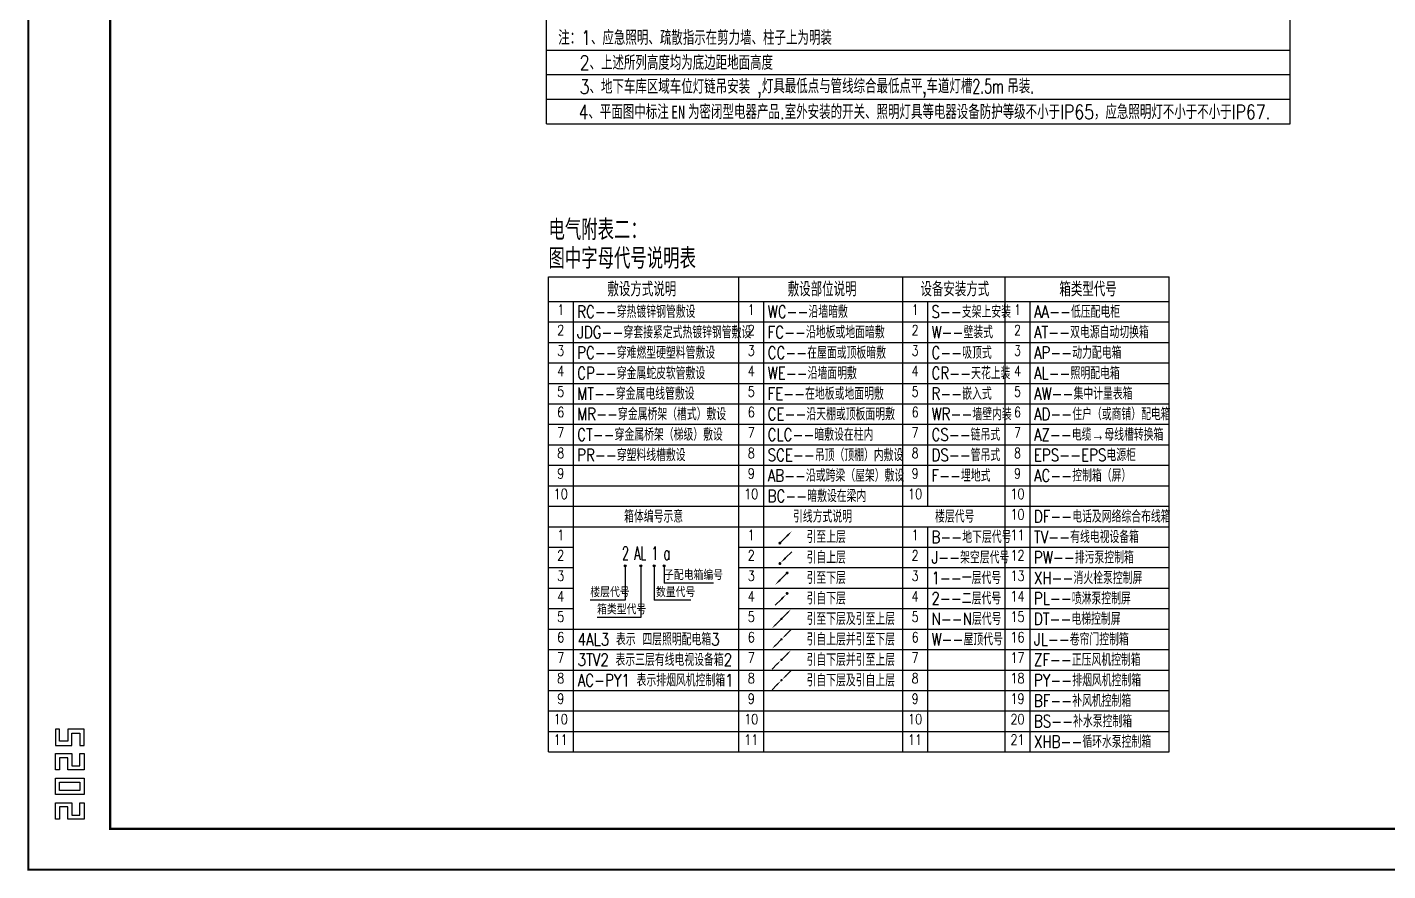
# Model space of a CAD drawing. Extents: x -1396510 to 1250330, y -1892470 to 1623980.
# Drawn here: x -1206845 to -1173634, y -222385 to -201783 of the extents above; entities that cross this region are included whole.
import ezdxf
from ezdxf.enums import TextEntityAlignment as Align

# ---------------------------------------------------------------- set-up
doc = ezdxf.new("R2010")
doc.units = 0
doc.header["$LTSCALE"] = 1000
doc.header["$MEASUREMENT"] = 0
doc.layers.get('Defpoints').update_dxf_attribs({"color": 210})
for name, color, linetype in [('0-cxFrame', 155, 'Continuous'), ('LWIRE', 4, 'Continuous'), ('TEL_TEXT', 7, 'Continuous')]:
    doc.layers.add(name, color=color, linetype=linetype)
doc.layers.add('0-cxText', color=131, linetype='Continuous', lineweight=25)
doc.styles.add('-黑体', font='simhei.ttf', dxfattribs={"width": 0.8})
doc.styles.add('_TEL_DIM', font='SIMPLEX', dxfattribs={"width": 0.8, "height": 3.5, "bigfont": 'HZTXT'})
doc.styles.add('cx_tuming', font='simhei.ttf')
doc.styles.add('cx_tuqian1', font='')
doc.styles.get("Standard").update_dxf_attribs({"font": 'gbenor.shx', "bigfont": 'gbcbig.shx'})
doc.styles.add('黑体', font='simhei.ttf', dxfattribs={"height": 12})
doc.styles.get('cx_tuqian1').set_extended_font_data('SimSun')

# ---------------------------------------------------------------- blocks, each defined once
blk = doc.blocks.new('$TelecSys$00000079')
for p, q in [((0.7, 0.7), (0, 0)), ((0.1, 0.1), (0.1, 0.1)), ((-0.1, -0.1), (-0.1, -0.1))]:
    blk.add_line(p, q)
at = {"const_width": 0.142}
blk.add_lwpolyline([(-0.07, 0, 1), (0.07, 0, 1)], format="xyb", close=True, dxfattribs=at)
blk.add_solid([(0.63, 0.77), (0.77, 0.63), (1.15, 1.15)])
at = {"width": 0.8, "flags": 9}
blk.add_attdef('A', (0, 0), '', height=0.00002, dxfattribs=at)
blk = doc.blocks.new('$TelecSys$00000078')
for p, q in [((0.1, 0.1), (0.1, 0.1)), ((1.15, 1.15), (0.55, 0.55)), ((-0.1, -0.1), (-0.1, -0.1))]:
    blk.add_line(p, q)
at = {"const_width": 0.142}
blk.add_lwpolyline([(-0.07, 0, 1), (0.07, 0, 1)], format="xyb", close=True, dxfattribs=at)
blk.add_solid([(0.62, 0.48), (0.48, 0.62), (0.1, 0.1)])
at = {"width": 0.8, "flags": 9}
blk.add_attdef('A', (0, 0), '', height=0.00002, dxfattribs=at)
blk = doc.blocks.new('$TelecSys$00000080')
for p, q in [((-0.7, -0.7), (0, 0)), ((0.1, 0.1), (0.1, 0.1)), ((-0.1, -0.1), (-0.1, -0.1))]:
    blk.add_line(p, q)
at = {"const_width": 0.142}
blk.add_lwpolyline([(0.07, 0, 1), (-0.07, 0, 1)], format="xyb", close=True, dxfattribs=at)
blk.add_solid([(-0.63, -0.77), (-0.77, -0.63), (-1.15, -1.15)])
at = {"width": 0.8, "flags": 9}
blk.add_attdef('A', (0, 0), '', height=0.00002, rotation=180, dxfattribs=at)
blk = doc.blocks.new('$TelecSys$00000081')
for p, q in [((0.1, 0.1), (0.1, 0.1)), ((-1.15, -1.15), (-0.55, -0.55)), ((-0.1, -0.1), (-0.1, -0.1))]:
    blk.add_line(p, q)
at = {"const_width": 0.142}
blk.add_lwpolyline([(0.07, 0, 1), (-0.07, 0, 1)], format="xyb", close=True, dxfattribs=at)
blk.add_solid([(-0.62, -0.48), (-0.48, -0.62), (-0.1, -0.1)])
at = {"width": 0.8, "flags": 9}
blk.add_attdef('A', (0, 0), '', height=0.00002, rotation=180, dxfattribs=at)
blk = doc.blocks.new('TK22.A1 L(Dragon)')
at = {"layer": '0-cxFrame', "color": 7, "const_width": 0.5}
blk.add_lwpolyline([(0, 0), (-841, 0), (-841, 594), (0, 594)], close=True, dxfattribs=at)
at = {"layer": '0-cxFrame', "const_width": 0.5}
blk.add_lwpolyline([(-80, 10), (-821, 10), (-821, 584), (-80, 584)], close=True, dxfattribs=at)
at = {"layer": 'Defpoints', "color": 2}
for points in [[(-833.37, 34.37), (-834.37, 34.37), (-834.37, 30.37), (-830.37, 30.37), (-830.37, 33.37), (-828.37, 33.37), (-828.37, 30.37), (-827.37, 30.37), (-827.37, 34.37), (-831.37, 34.37), (-831.37, 31.37), (-833.37, 31.37), (-833.37, 34.37)], [(-833.37, 24.37), (-834.37, 24.37), (-834.37, 28.37), (-830.37, 28.37), (-830.37, 25.37), (-828.37, 25.37), (-828.37, 28.37), (-827.37, 28.37), (-827.37, 24.37), (-831.37, 24.37), (-831.37, 27.37), (-833.37, 27.37), (-833.37, 24.37)], [(-833.37, 12.37), (-834.37, 12.37), (-834.37, 16.37), (-830.37, 16.37), (-830.37, 13.37), (-828.37, 13.37), (-828.37, 16.37), (-827.37, 16.37), (-827.37, 12.37), (-831.37, 12.37), (-831.37, 15.37), (-833.37, 15.37), (-833.37, 12.37)]]:
    blk.add_lwpolyline(points, dxfattribs=at)
for points in [[(-834.37, 18.37), (-834.37, 22.37), (-827.37, 22.37), (-827.37, 18.37)], [(-833.37, 19.37), (-833.37, 21.37), (-828.37, 21.37), (-828.37, 19.37)]]:
    blk.add_lwpolyline(points, close=True, dxfattribs=at)
at = {"style": '黑体', "flags": 4}
blk.add_attdef('图幅', text='', height=3.3, dxfattribs=at).set_placement((-40, 3), align=Align.RIGHT)
at = {"layer": '0-cxText', "flags": 4}
for tag, height, style, p in [('建设单位', 3.5, 'cx_tuming', (-45, 240)), ('项目名称', 3.5, 'cx_tuming', (-45, 210)), ('子项名称', 3.5, 'cx_tuming', (-45, 180)), ('工程编号', 3.3, 'cx_tuqian1', (-35, 165)), ('图名1', 3.5, 'cx_tuming', (-45, 87)), ('图名2', 3.5, 'cx_tuming', (-45, 79)), ('图名3', 3.5, 'cx_tuming', (-45, 71)), ('出图日期', 3.3, 'cx_tuqian1', (-39, 60)), ('专业', 3.3, 'cx_tuqian1', (-55, 52)), ('图号', 3.3, 'cx_tuqian1', (-55, 44)), ('版次', 3.3, 'cx_tuqian1', (-20, 44))]:
    blk.add_attdef(tag, text='', height=height, dxfattribs=dict(at, style=style)).set_placement(p, align=Align.MIDDLE)
at = {"layer": 'Defpoints', "color": 6, "flags": 4}
for tag, height, style, p in [('tufu', 3.3, '黑体', (-12, 12)), ('dwfname', 4, 'cx_tuqian1', (-80, 3))]:
    blk.add_attdef(tag, text='', height=height, dxfattribs=dict(at, style=style)).set_placement(p, align=Align.RIGHT)

msp = doc.modelspace()

# ---------------------------------------------------------------- hatches: boundary and pattern name
at = {"layer": 'TEL_TEXT'}
h = msp.add_hatch(color=256, dxfattribs=at)
edge = h.paths.add_edge_path()
edge.add_arc((-1192245.7, -214937.9), 22.5, 0, 360)
h = msp.add_hatch(color=256, dxfattribs=at)
edge = h.paths.add_edge_path()
edge.add_arc((-1191866.6, -214937.9), 22.5, 0, 360)
h = msp.add_hatch(color=256, dxfattribs=at)
edge = h.paths.add_edge_path()
edge.add_arc((-1191541.5, -214937.9), 22.5, 0, 360)
h = msp.add_hatch(color=256, dxfattribs=at)
edge = h.paths.add_edge_path()
edge.add_arc((-1191300.4, -214937.9), 22.5, 0, 360)

# ---------------------------------------------------------------- linework, layer by layer
for p, q in [((-1194171.5, -204140.7), (-1194171.5, -165540.7)), ((-1176017.1, -204140.7), (-1176017.1, -165540.7)), ((-1194171.5, -202340.7), (-1176017.1, -202340.7)), ((-1194171.5, -202940.7), (-1176017.1, -202940.7)), ((-1194171.5, -203540.7), (-1176017.1, -203540.7)), ((-1194171.5, -204140.7), (-1176017.1, -204140.7)), ((-1194121.5, -219481.5), (-1194121.5, -207881.5)), ((-1194121.5, -207881.5), (-1178971.5, -207881.5)), ((-1189471.5, -219481.5), (-1189471.5, -207881.5)), ((-1185471.5, -219481.5), (-1185471.5, -207881.5)), ((-1182971.5, -219481.5), (-1182971.5, -207881.5)), ((-1178971.5, -219481.5), (-1178971.5, -207881.5)), ((-1194121.5, -208481.5), (-1178971.5, -208481.5)), ((-1193521.5, -208481.5), (-1193521.5, -219481.5)), ((-1188871.5, -208481.5), (-1188871.5, -219481.5)), ((-1184871.5, -208481.5), (-1184871.5, -213481.5)), ((-1182371.5, -208481.5), (-1182371.5, -212981.5)), ((-1194121.5, -208981.5), (-1178971.5, -208981.5)), ((-1194121.5, -209481.5), (-1178971.5, -209481.5)), ((-1194121.5, -209981.5), (-1178971.5, -209981.5)), ((-1194121.5, -210481.5), (-1178971.5, -210481.5)), ((-1194121.5, -210981.5), (-1178971.5, -210981.5)), ((-1194121.5, -211481.5), (-1178971.5, -211481.5)), ((-1194121.5, -211981.5), (-1178971.5, -211981.5)), ((-1194121.5, -212481.5), (-1178971.5, -212481.5)), ((-1194121.5, -212981.5), (-1178971.5, -212981.5)), ((-1182371.5, -212981.5), (-1182371.5, -219481.5)), ((-1194121.5, -213481.5), (-1178971.5, -213481.5)), ((-1194121.5, -213981.5), (-1178971.5, -213981.5)), ((-1184871.5, -213981.5), (-1184871.5, -219481.5)), ((-1194121.5, -214481.5), (-1193521.5, -214481.5)), ((-1189471.5, -214481.5), (-1178971.5, -214481.5)), ((-1194121.5, -214981.5), (-1193521.5, -214981.5)), ((-1192245.7, -214937.9), (-1192245.7, -215777.9)), ((-1191866.6, -214937.9), (-1191866.6, -216197.9)), ((-1191541.5, -214937.9), (-1191541.5, -215777.9)), ((-1191300.4, -214937.9), (-1191300.4, -215357.9)), ((-1189471.5, -214981.5), (-1178971.5, -214981.5)), ((-1194121.5, -215481.5), (-1193521.5, -215481.5)), ((-1190090, -215357.9), (-1191300.4, -215357.9)), ((-1189471.5, -215481.5), (-1178971.5, -215481.5)), ((-1192245.7, -215777.9), (-1193099.7, -215777.9)), ((-1190648.7, -215777.9), (-1191541.5, -215777.9)), ((-1194121.5, -215981.5), (-1193521.5, -215981.5)), ((-1191866.6, -216197.9), (-1192934.2, -216197.9)), ((-1189471.5, -215981.5), (-1178971.5, -215981.5)), ((-1194121.5, -216481.5), (-1178971.5, -216481.5)), ((-1194121.5, -216981.5), (-1178971.5, -216981.5)), ((-1194121.5, -217481.5), (-1178971.5, -217481.5)), ((-1194121.5, -217981.5), (-1178971.5, -217981.5)), ((-1194121.5, -218481.5), (-1178971.5, -218481.5)), ((-1194121.5, -218981.5), (-1178971.5, -218981.5)), ((-1194121.5, -219481.5), (-1178971.5, -219481.5))]:
    msp.add_line(p, q, dxfattribs=at)
for centre in [(-1192245.7, -214937.9), (-1191866.6, -214937.9), (-1191541.5, -214937.9), (-1191300.4, -214937.9)]:
    msp.add_circle(centre, 22.5, dxfattribs=at)

# ---------------------------------------------------------------- block references
at = {"layer": '0-cxFrame', "xscale": 100, "yscale": 100, "zscale": 100}
msp.add_blockref('TK22.A1 L(Dragon)', (-1122720, -222360), dxfattribs=at)
at = {"layer": 'LWIRE'}
for name, p, xscale, yscale, zscale in [('$TelecSys$00000079', (-1188471.5, -214381.5), 250, 250, 250), ('$TelecSys$00000078', (-1188471.5, -214881.5), 250, 250, 250), ('$TelecSys$00000080', (-1188434, -216231.5), 200, 200, 200), ('$TelecSys$00000079', (-1188434, -216231.5), 200, 200, 200), ('$TelecSys$00000078', (-1188434, -216731.5), 200, 200, 200), ('$TelecSys$00000080', (-1188434, -216731.5), 200, 200, 200), ('$TelecSys$00000079', (-1188434, -217231.5), 200, 200, 200), ('$TelecSys$00000081', (-1188434, -217231.5), 200, 200, 200), ('$TelecSys$00000078', (-1188434, -217731.5), 200, 200, 200), ('$TelecSys$00000081', (-1188434, -217731.5), 200, 200, 200)]:
    msp.add_blockref(name, p, dxfattribs=dict(at, xscale=xscale, yscale=yscale, zscale=zscale))
at = {"layer": 'LWIRE', "xscale": 250, "yscale": 250, "zscale": 250, "rotation": 180}
for name, p in [('$TelecSys$00000079', (-1188296.5, -215111.5)), ('$TelecSys$00000078', (-1188296.5, -215611.5))]:
    msp.add_blockref(name, p, dxfattribs=at)

# ---------------------------------------------------------------- texts
at = {"layer": 'TEL_TEXT'}
for s, height, style, width, p in [('注：1、应急照明、疏散指示在剪力墙、柱子上为明装', 350, '_TEL_DIM', 0.8, (-1193883.4, -202215.7)), ('2、上述所列高度均为底边距地面高度', 350, '_TEL_DIM', 0.8, (-1193359.6, -202825.7)), ('3、地下车库区域车位灯链吊安装', 350, '_TEL_DIM', 0.8, (-1193359.6, -203409)), ('灯具最低点与管线综合最低点平', 350, '_TEL_DIM', 0.8, (-1188913, -203399)), ('车道灯槽', 350, '_TEL_DIM', 0.8, (-1184893.6, -203399)), ('2.5m', 350, '_TEL_DIM', 0.64, (-1183773.6, -203399)), ('吊装', 350, '_TEL_DIM', 0.8, (-1182920.3, -203399)), (',', 350, '_TEL_DIM', 0.64, (-1189019.6, -203399)), (',', 350, '_TEL_DIM', 0.64, (-1184993, -203399)), ('.', 350, '_TEL_DIM', 0.64, (-1182360.3, -203399)), ('4、平面图中标注', 350, '_TEL_DIM', 0.8, (-1193386, -204028.2, -14130)), ('EN', 315, '-黑体', 0.8, (-1191130.1, -204015)), ('为密闭型电器产品.室外安装的开关、照明灯具等电器设备防护等级不小于IP65，应急照明灯不小于不小于IP67.', 350, '_TEL_DIM', 0.8, (-1190713.3, -204028.2, -14130)), ('电气附表二：', 500, '_TEL_DIM', 0.8, (-1194121.5, -206981.5)), ('图中字母代号说明表', 500, '_TEL_DIM', 0.8, (-1194121.5, -207681.5)), ('敷设方式说明', 350, '_TEL_DIM', 0.8, (-1192681.7, -208356.5)), ('敷设部位说明', 350, '_TEL_DIM', 0.8, (-1188281.7, -208356.5)), ('设备安装方式', 350, '_TEL_DIM', 0.8, (-1185041.6, -208356.5)), ('箱类型代号', 350, '_TEL_DIM', 0.8, (-1181649.4, -208356.5)), ('RC--穿热镀锌钢管敷设', 300, '_TEL_DIM', 0.8, (-1193421.5, -208881.5)), ('WC--沿墙暗敷', 300, '_TEL_DIM', 0.8, (-1188771.5, -208881.5)), ('S--支架上安装', 300, '_TEL_DIM', 0.8, (-1184771.5, -208881.5)), ('AA--低压配电柜', 300, '_TEL_DIM', 0.8, (-1182271.5, -208881.5)), ('JDG--穿套接紧定式热镀锌钢管敷设', 300, '_TEL_DIM', 0.8, (-1193421.5, -209381.5)), ('FC--沿地板或地面暗敷', 300, '_TEL_DIM', 0.8, (-1188771.5, -209381.5)), ('W--壁装式', 300, '_TEL_DIM', 0.8, (-1184771.5, -209381.5)), ('AT--双电源自动切换箱', 300, '_TEL_DIM', 0.8, (-1182271.5, -209381.5)), ('PC--穿难燃型硬塑料管敷设', 300, '_TEL_DIM', 0.8, (-1193421.5, -209881.5)), ('CC--在屋面或顶板暗敷', 300, '_TEL_DIM', 0.8, (-1188771.5, -209881.5)), ('C--吸顶式', 300, '_TEL_DIM', 0.8, (-1184771.5, -209881.5)), ('AP--动力配电箱', 300, '_TEL_DIM', 0.8, (-1182271.5, -209881.5)), ('CP--穿金属蛇皮软管敷设', 300, '_TEL_DIM', 0.8, (-1193421.5, -210381.5)), ('WE--沿墙面明敷', 300, '_TEL_DIM', 0.8, (-1188771.5, -210381.5)), ('CR--天花上装', 300, '_TEL_DIM', 0.8, (-1184771.5, -210381.5)), ('AL--照明配电箱', 300, '_TEL_DIM', 0.8, (-1182271.5, -210381.5)), ('MT--穿金属电线管敷设', 300, '_TEL_DIM', 0.8, (-1193421.5, -210881.5)), ('FE--在地板或地面明敷', 300, '_TEL_DIM', 0.8, (-1188771.5, -210881.5)), ('R--嵌入式', 300, '_TEL_DIM', 0.8, (-1184771.5, -210881.5)), ('AW--集中计量表箱', 300, '_TEL_DIM', 0.8, (-1182271.5, -210881.5)), ('MR--穿金属桥架（槽式）敷设', 300, '_TEL_DIM', 0.8, (-1193421.5, -211381.5)), ('CE--沿天棚或顶板面明敷', 300, '_TEL_DIM', 0.8, (-1188771.5, -211381.5)), ('WR--墙壁内装', 300, '_TEL_DIM', 0.8, (-1184771.5, -211381.5)), ('AD--住户（或商铺）配电箱', 300, '_TEL_DIM', 0.8, (-1182271.5, -211381.5)), ('CT--穿金属桥架（梯级）敷设', 300, '_TEL_DIM', 0.8, (-1193421.5, -211881.5)), ('CLC--暗敷设在柱内', 300, '_TEL_DIM', 0.8, (-1188771.5, -211881.5)), ('CS--链吊式', 300, '_TEL_DIM', 0.8, (-1184771.5, -211881.5)), ('AZ--电缆→母线槽转换箱', 300, '_TEL_DIM', 0.8, (-1182271.5, -211881.5)), ('PR--穿塑料线槽敷设', 300, '_TEL_DIM', 0.8, (-1193421.5, -212381.5)), ('SCE--吊顶（顶棚）内敷设', 300, '_TEL_DIM', 0.8, (-1188771.5, -212381.5)), ('DS--管吊式', 300, '_TEL_DIM', 0.8, (-1184771.5, -212381.5)), ('EPS--EPS电源柜', 300, '_TEL_DIM', 0.8, (-1182271.5, -212381.5)), ('AB--沿或跨梁（屋架）敷设', 300, '_TEL_DIM', 0.8, (-1188771.5, -212881.5)), ('F--埋地式', 300, '_TEL_DIM', 0.8, (-1184771.5, -212881.5)), ('AC--控制箱（屏）', 300, '_TEL_DIM', 0.8, (-1182271.5, -212881.5)), ('BC--暗敷设在梁内', 300, '_TEL_DIM', 0.8, (-1188771.5, -213381.5)), ('箱体编号示意', 300, '_TEL_DIM', 0.8, (-1192273.5, -213881.5)), ('引线方式说明', 300, '_TEL_DIM', 0.8, (-1188152.7, -213881.5)), ('DF--电话及网络综合布线箱', 300, '_TEL_DIM', 0.8, (-1182271.5, -213881.5)), ('楼层代号', 300, '_TEL_DIM', 0.8, (-1184684.5, -213881.5)), ('引至上层', 300, '_TEL_DIM', 0.8, (-1187821.5, -214381.5)), ('B--地下层代号', 300, '_TEL_DIM', 0.8, (-1184771.5, -214381.5)), ('TV--有线电视设备箱', 300, '_TEL_DIM', 0.8, (-1182271.5, -214381.5)), ('2 AL 1 a', 320, '_TEL_DIM', 0.6, (-1192322.4, -214787.9)), ('引自上层', 300, '_TEL_DIM', 0.8, (-1187821.5, -214881.5)), ('J--架空层代号', 300, '_TEL_DIM', 0.8, (-1184771.5, -214881.5)), ('PW--排污泵控制箱', 300, '_TEL_DIM', 0.8, (-1182271.5, -214881.5)), ('子配电箱编号', 250, '_TEL_DIM', 0.8, (-1191300.4, -215282.9)), ('引至下层', 300, '_TEL_DIM', 0.8, (-1187821.5, -215381.5)), ('1--一层代号', 300, '_TEL_DIM', 0.8, (-1184771.5, -215381.5)), ('XH--消火栓泵控制屏', 300, '_TEL_DIM', 0.8, (-1182271.5, -215381.5)), ('楼层代号', 250, '_TEL_DIM', 0.8, (-1193099.7, -215702.9)), ('数量代号', 250, '_TEL_DIM', 0.8, (-1191497.6, -215702.9)), ('箱类型代号', 250, '_TEL_DIM', 0.8, (-1192934.2, -216122.9)), ('引自下层', 300, '_TEL_DIM', 0.8, (-1187821.5, -215881.5)), ('2--二层代号', 300, '_TEL_DIM', 0.8, (-1184771.5, -215881.5)), ('PL--喷淋泵控制屏', 300, '_TEL_DIM', 0.8, (-1182271.5, -215881.5)), ('引至下层及引至上层', 300, '_TEL_DIM', 0.8, (-1187821.5, -216381.5)), ('N--N层代号', 300, '_TEL_DIM', 0.8, (-1184771.5, -216381.5)), ('DT--电梯控制屏', 300, '_TEL_DIM', 0.8, (-1182271.5, -216381.5)), ('4AL3 表示 四层照明配电箱3', 300, '_TEL_DIM', 0.8, (-1193410, -216881.5)), ('引自上层并引至下层', 300, '_TEL_DIM', 0.8, (-1187821.5, -216881.5)), ('W--屋顶代号', 300, '_TEL_DIM', 0.8, (-1184771.5, -216881.5)), ('JL--卷帘门控制箱', 300, '_TEL_DIM', 0.8, (-1182271.5, -216881.5)), ('3TV2 表示三层有线电视设备箱2', 300, '_TEL_DIM', 0.8, (-1193410, -217381.5)), ('引自下层并引至上层', 300, '_TEL_DIM', 0.8, (-1187821.5, -217381.5)), ('ZF--正压风机控制箱', 300, '_TEL_DIM', 0.8, (-1182271.5, -217381.5)), ('AC-PY1 表示排烟风机控制箱1', 300, '_TEL_DIM', 0.8, (-1193410, -217881.5)), ('引自下层及引自上层', 300, '_TEL_DIM', 0.8, (-1187821.5, -217881.5)), ('PY--排烟风机控制箱', 300, '_TEL_DIM', 0.8, (-1182271.5, -217881.5)), ('BF--补风机控制箱', 300, '_TEL_DIM', 0.8, (-1182271.5, -218381.5)), ('BS--补水泵控制箱', 300, '_TEL_DIM', 0.8, (-1182271.5, -218881.5)), ('XHB--循环水泵控制箱', 300, '_TEL_DIM', 0.8, (-1182271.5, -219381.5))]:
    msp.add_text(s, height=height, dxfattribs=dict(at, style=style, width=width)).set_placement(p)
at = {"layer": 'TEL_TEXT', "style": '_TEL_DIM', "width": 0.8}
for s, p in [('1', (-1193821.5, -208881.5)), ('1', (-1189171.5, -208881.5)), ('1', (-1185171.5, -208881.5)), ('1', (-1182671.5, -208881.5)), ('2', (-1193821.5, -209381.5)), ('2', (-1189171.5, -209381.5)), ('2', (-1185171.5, -209381.5)), ('2', (-1182671.5, -209381.5)), ('3', (-1193821.5, -209881.5)), ('3', (-1189171.5, -209881.5)), ('3', (-1185171.5, -209881.5)), ('3', (-1182671.5, -209881.5)), ('4', (-1193821.5, -210381.5)), ('4', (-1189171.5, -210381.5)), ('4', (-1185171.5, -210381.5)), ('4', (-1182671.5, -210381.5)), ('5', (-1193821.5, -210881.5)), ('5', (-1189171.5, -210881.5)), ('5', (-1185171.5, -210881.5)), ('5', (-1182671.5, -210881.5)), ('6', (-1193821.5, -211381.5)), ('6', (-1189171.5, -211381.5)), ('6', (-1185171.5, -211381.5)), ('6', (-1182671.5, -211381.5)), ('7', (-1193821.5, -211881.5)), ('7', (-1189171.5, -211881.5)), ('7', (-1185171.5, -211881.5)), ('7', (-1182671.5, -211881.5)), ('8', (-1193821.5, -212381.5)), ('8', (-1189171.5, -212381.5)), ('8', (-1185171.5, -212381.5)), ('8', (-1182671.5, -212381.5)), ('9', (-1193821.5, -212881.5)), ('9', (-1189171.5, -212881.5)), ('9', (-1185171.5, -212881.5)), ('9', (-1182671.5, -212881.5)), ('10', (-1193821.5, -213381.5)), ('10', (-1189171.5, -213381.5)), ('10', (-1185171.5, -213381.5)), ('10', (-1182671.5, -213381.5)), ('10', (-1182671.5, -213881.5)), ('1', (-1193821.5, -214381.5)), ('1', (-1189171.5, -214381.5)), ('1', (-1185171.5, -214381.5)), ('11', (-1182671.5, -214381.5)), ('2', (-1193821.5, -214881.5)), ('2', (-1189171.5, -214881.5)), ('2', (-1185171.5, -214881.5)), ('12', (-1182671.5, -214881.5)), ('3', (-1193821.5, -215381.5)), ('3', (-1189171.5, -215381.5)), ('3', (-1185171.5, -215381.5)), ('13', (-1182671.5, -215381.5)), ('4', (-1193821.5, -215881.5)), ('4', (-1189171.5, -215881.5)), ('4', (-1185171.5, -215881.5)), ('14', (-1182671.5, -215881.5)), ('5', (-1193821.5, -216381.5)), ('5', (-1189171.5, -216381.5)), ('5', (-1185171.5, -216381.5)), ('15', (-1182671.5, -216381.5)), ('6', (-1193821.5, -216881.5)), ('6', (-1189171.5, -216881.5)), ('6', (-1185171.5, -216881.5)), ('16', (-1182671.5, -216881.5)), ('7', (-1193821.5, -217381.5)), ('7', (-1189171.5, -217381.5)), ('7', (-1185171.5, -217381.5)), ('17', (-1182671.5, -217381.5)), ('8', (-1193821.5, -217881.5)), ('8', (-1189171.5, -217881.5)), ('8', (-1185171.5, -217881.5)), ('18', (-1182671.5, -217881.5)), ('9', (-1193821.5, -218381.5)), ('9', (-1189171.5, -218381.5)), ('9', (-1185171.5, -218381.5)), ('19', (-1182671.5, -218381.5)), ('10', (-1193821.5, -218881.5)), ('10', (-1189171.5, -218881.5)), ('10', (-1185171.5, -218881.5)), ('20', (-1182671.5, -218881.5)), ('11', (-1193821.5, -219381.5)), ('11', (-1189171.5, -219381.5)), ('11', (-1185171.5, -219381.5)), ('21', (-1182671.5, -219381.5))]:
    msp.add_text(s, height=250, dxfattribs=at).set_placement(p, align=Align.BOTTOM_CENTER)

doc.saveas('drawing.dxf')
